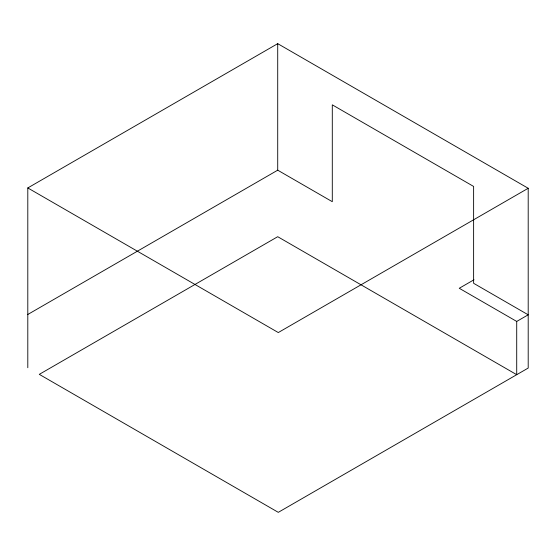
<?xml version="1.0" encoding="UTF-8"?>
<svg xmlns="http://www.w3.org/2000/svg" width="556" height="556" viewBox="0 0 556 556"><rect width="100%" height="100%" fill="white"/><g stroke="black" fill="none" stroke-linecap="round" stroke-linejoin="round"><path stroke-width="0.83" d="M27.8 367.724L27.8 187.942L277.715 43.66L528.2 188.275L528.2 368.058L278.285 512.34L39.288 374.355L277.715 236.703L516.712 374.688L516.712 321.438L459.256 288.272L473.99 279.765M27.8 314.474L277.715 170.185L332.293 201.696L332.293 104.841L473.622 186.441L473.622 283.296L528.2 314.807L516.712 321.438M528.2 188.275L278.285 332.564L27.8 187.942M277.715 43.66L277.715 170.185"/></g></svg>
